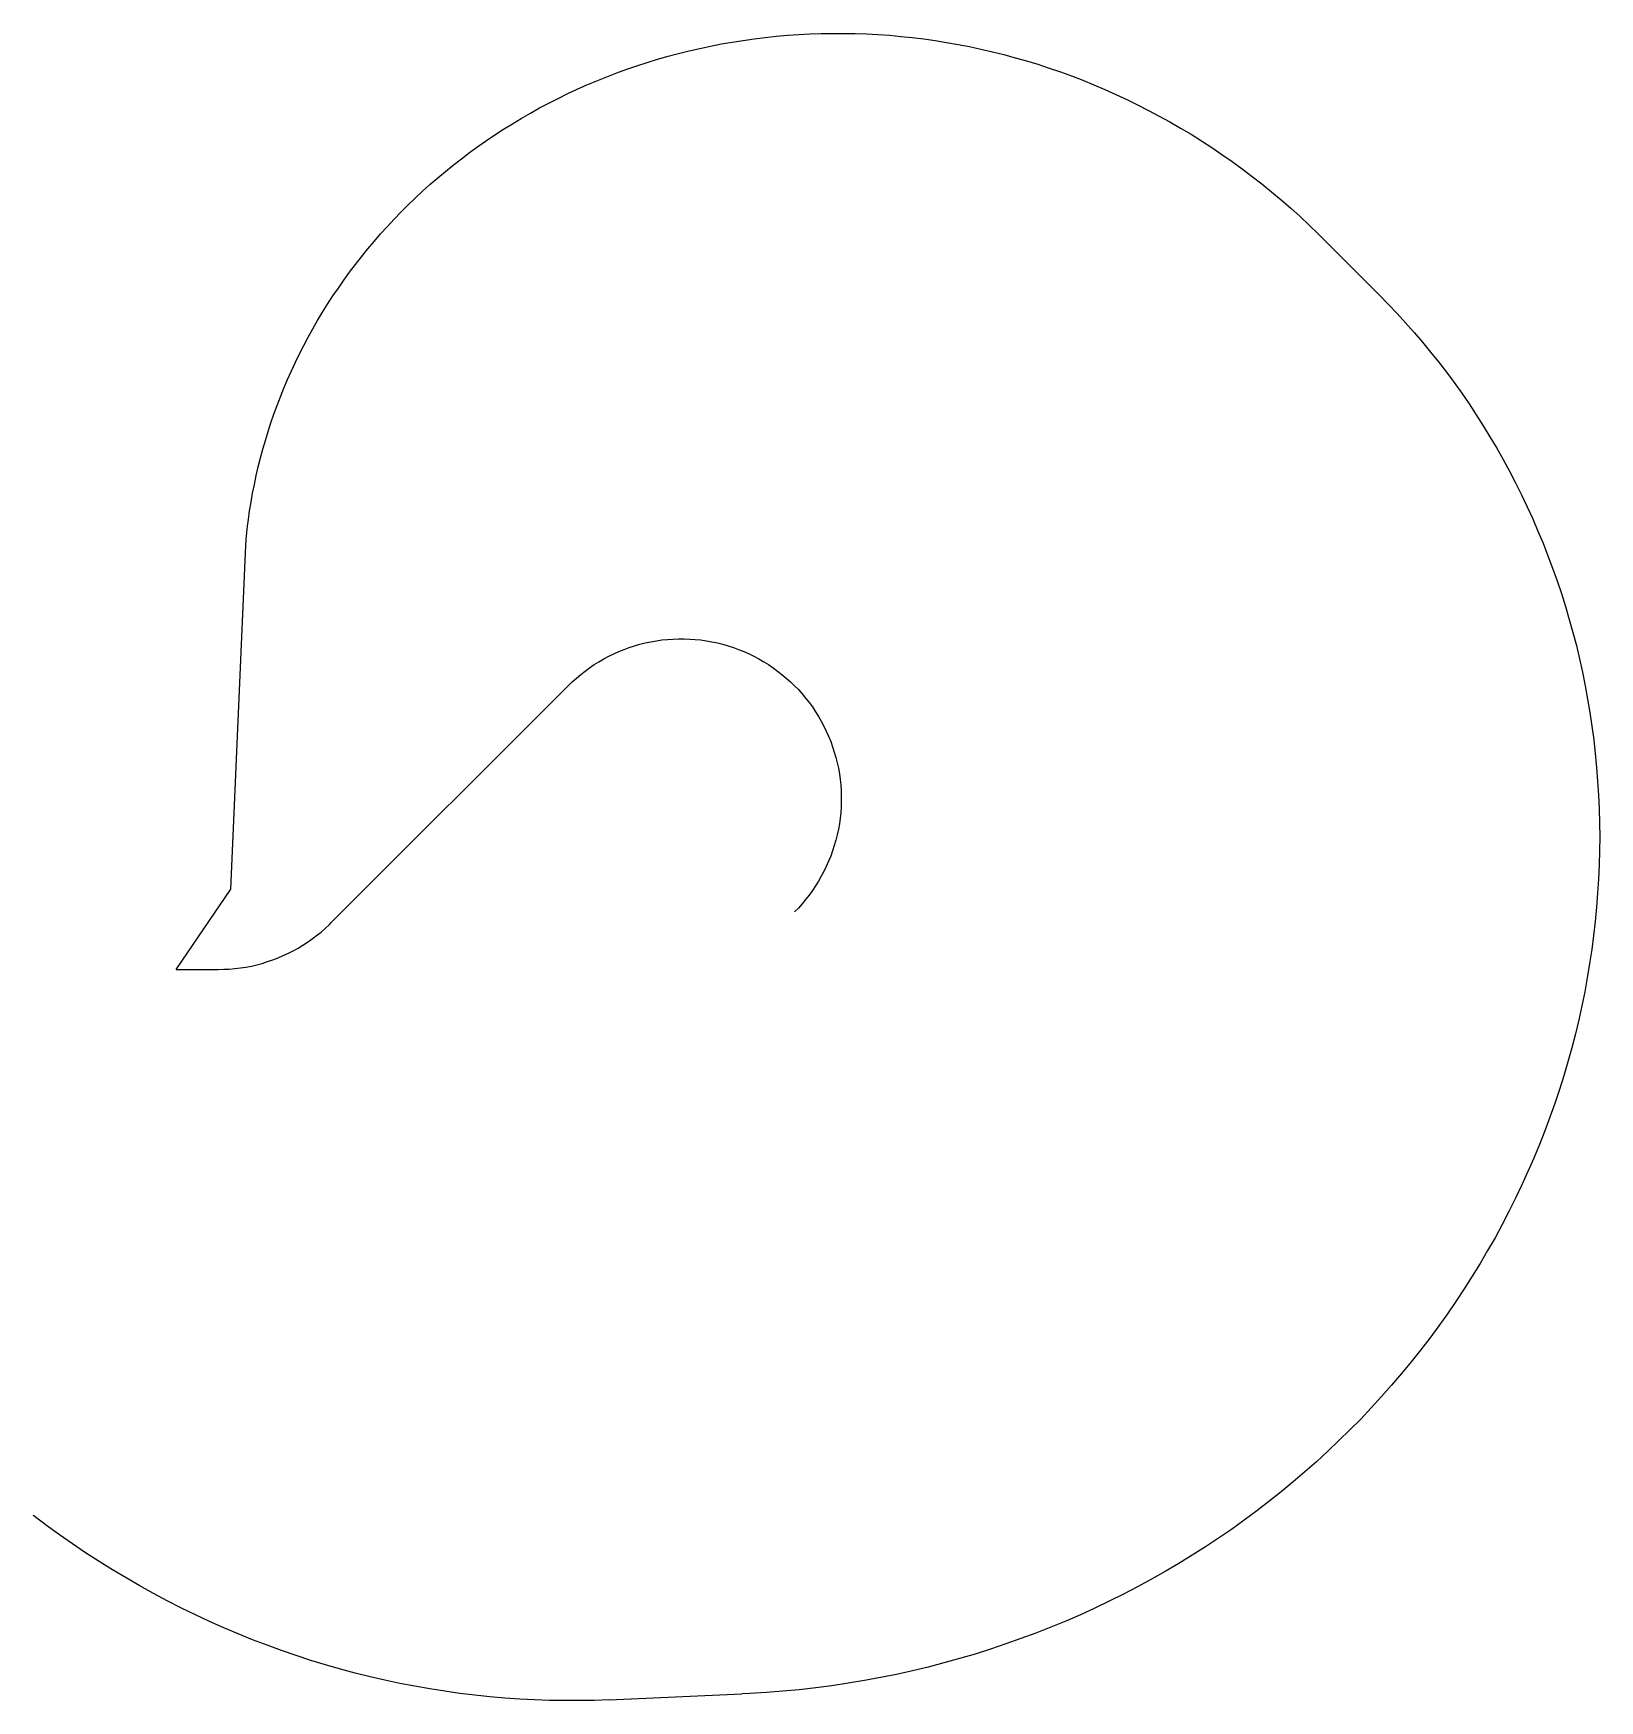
# Model space of a CAD drawing. Header units: metres. Extents: x -907 to 9029, y -4637 to 5937.
import ezdxf

# ---------------------------------------------------------------- set-up
doc = ezdxf.new("R2010")
doc.units = ezdxf.units.M

msp = doc.modelspace()

# ---------------------------------------------------------------- linework, layer by layer
at = {"layer": 'NorminalTrack', "color": 1}
msp.add_lwpolyline([(0, 0), (266, 0), (266, 0), (301, 1), (336, 2), (372, 6), (407, 10), (442, 15), (477, 22), (511, 30), (545, 39), (579, 50), (613, 61), (646, 74), (678, 88), (711, 103), (742, 119), (773, 136), (803, 154), (833, 173), (862, 194), (890, 215), (918, 237), (945, 261), (971, 285), (983, 297), (983, 297), (2486, 1800), (2486, 1800), (2512, 1825), (2538, 1848), (2565, 1871), (2593, 1893), (2622, 1914), (2651, 1934), (2681, 1952), (2712, 1970), (2743, 1987), (2775, 2002), (2807, 2017), (2840, 2030), (2873, 2042), (2907, 2053), (2941, 2063), (2975, 2071), (3010, 2079), (3045, 2085), (3080, 2090), (3115, 2093), (3151, 2096), (3186, 2097), (3221, 2097), (3257, 2096), (3292, 2093), (3327, 2090), (3362, 2085), (3397, 2079), (3432, 2071), (3466, 2063), (3500, 2053), (3534, 2042), (3567, 2030), (3600, 2017), (3633, 2002), (3664, 1987), (3696, 1970), (3726, 1952), (3756, 1934), (3786, 1914), (3814, 1893), (3842, 1871), (3869, 1848), (3896, 1825), (3921, 1800), (3946, 1775), (3970, 1748), (3992, 1721), (4014, 1693), (4035, 1665), (4055, 1635), (4073, 1605), (4091, 1574), (4108, 1543), (4123, 1511), (4138, 1479), (4151, 1446), (4163, 1413), (4174, 1379), (4184, 1345), (4192, 1311), (4200, 1276), (4206, 1241), (4211, 1206), (4215, 1171), (4217, 1136), (4218, 1100), (4218, 1065), (4217, 1029), (4215, 994), (4211, 959), (4206, 924), (4200, 889), (4192, 854), (4184, 820), (4174, 786), (4163, 752), (4151, 719), (4138, 686), (4123, 654), (4108, 622), (4091, 591), (4073, 560), (4055, 530), (4035, 500), (4014, 472), (3992, 444), (3970, 417), (3946, 390), (3921, 365)], dxfattribs=at)
at = {"layer": 'SubLines', "color": 5}
for p, q in [((7272, 4637), (7632, 4277)), ((2745, -4632), (3587, -4595))]:
    msp.add_line(p, q, dxfattribs=at)
msp.add_lwpolyline([(0, 0), (345, 509), (439, 2642), (441, 2685), (444, 2727), (448, 2769), (452, 2811), (458, 2853)], dxfattribs=at)
at = {"layer": 'WindSpiral', "color": 3}
for points in [[(458, 2853), (465, 2909), (474, 2965), (484, 3021), (495, 3077), (507, 3133), (520, 3189), (534, 3245), (549, 3301), (565, 3356), (582, 3412), (600, 3467), (619, 3523), (639, 3578), (660, 3633), (682, 3688), (706, 3742), (730, 3797), (755, 3851), (781, 3905), (809, 3958), (837, 4011), (866, 4064), (896, 4116), (928, 4169), (960, 4220), (993, 4272), (1028, 4322), (1063, 4373), (1099, 4423), (1137, 4472), (1175, 4521), (1214, 4570), (1254, 4617), (1295, 4665), (1338, 4711), (1381, 4758), (1425, 4803), (1469, 4848), (1515, 4892), (1562, 4936), (1609, 4978), (1658, 5020), (1707, 5062), (1757, 5102), (1808, 5142), (1860, 5181), (1913, 5220), (1967, 5257), (2021, 5294), (2076, 5329), (2132, 5364), (2188, 5398), (2246, 5431), (2304, 5464), (2363, 5495), (2422, 5525), (2483, 5555), (2543, 5583), (2605, 5610), (2667, 5637), (2730, 5662), (2794, 5686), (2858, 5710), (2922, 5732), (2987, 5753), (3053, 5773), (3119, 5792), (3186, 5810), (3253, 5827), (3321, 5842), (3389, 5857), (3458, 5870), (3526, 5882), (3596, 5893), (3666, 5903), (3736, 5912), (3806, 5919), (3877, 5925), (3948, 5930), (4019, 5934), (4090, 5936), (4162, 5937), (4234, 5937), (4306, 5936), (4378, 5934), (4451, 5930), (4523, 5925), (4596, 5918), (4668, 5911), (4741, 5902), (4814, 5891), (4886, 5880), (4959, 5867), (5032, 5853), (5104, 5838), (5177, 5821), (5249, 5803), (5321, 5783), (5393, 5763), (5465, 5741), (5536, 5717), (5608, 5693), (5679, 5667), (5750, 5640), (5820, 5611), (5890, 5581), (5960, 5550), (6029, 5518), (6098, 5484), (6167, 5449), (6235, 5413), (6303, 5376), (6370, 5337), (6437, 5297), (6503, 5255), (6568, 5213), (6633, 5169), (6697, 5124), (6761, 5078), (6824, 5030), (6886, 4982), (6948, 4932), (7009, 4881), (7069, 4828), (7128, 4775), (7186, 4720), (7244, 4665), (7272, 4637)], [(7632, 4277), (7688, 4220), (7744, 4161), (7798, 4102), (7852, 4041), (7905, 3979), (7956, 3916), (8007, 3853), (8057, 3788), (8106, 3722), (8154, 3655), (8200, 3587), (8246, 3518), (8290, 3449), (8333, 3378), (8376, 3306), (8417, 3234), (8456, 3160), (8495, 3086), (8532, 3011), (8569, 2935), (8604, 2859), (8637, 2781), (8670, 2703), (8701, 2624), (8730, 2545), (8759, 2464), (8786, 2384), (8812, 2302), (8836, 2220), (8859, 2137), (8881, 2054), (8901, 1970), (8919, 1885), (8937, 1800), (8952, 1715), (8967, 1629), (8980, 1543), (8991, 1456), (9001, 1369), (9009, 1282), (9016, 1194), (9022, 1106), (9026, 1018), (9028, 929), (9029, 841), (9028, 752), (9026, 663), (9022, 573), (9016, 484), (9009, 395), (9001, 305), (8990, 216), (8979, 126), (8965, 37), (8950, -52), (8934, -142), (8916, -231), (8896, -320), (8875, -409), (8852, -497), (8827, -586), (8801, -674), (8773, -762), (8744, -849), (8713, -937), (8681, -1023), (8647, -1110), (8611, -1196), (8574, -1281), (8535, -1366), (8495, -1451), (8453, -1535), (8410, -1618), (8365, -1701), (8318, -1783), (8270, -1864), (8221, -1945), (8170, -2025), (8117, -2105), (8063, -2183), (8008, -2261), (7951, -2338), (7892, -2414), (7833, -2489), (7771, -2563), (7709, -2637), (7645, -2709), (7579, -2780), (7513, -2851), (7444, -2920), (7375, -2988), (7304, -3056), (7232, -3122), (7159, -3186), (7084, -3250), (7008, -3313), (6931, -3374), (6853, -3434), (6773, -3493), (6693, -3551), (6611, -3607), (6528, -3662), (6444, -3715), (6359, -3767), (6273, -3818), (6185, -3867), (6097, -3915), (6008, -3962), (5918, -4007), (5827, -4050), (5735, -4092), (5642, -4133), (5548, -4171), (5453, -4209), (5358, -4244), (5262, -4278), (5165, -4311), (5067, -4342), (4968, -4371), (4869, -4398), (4770, -4424), (4669, -4448), (4568, -4471), (4467, -4491), (4365, -4510), (4262, -4527), (4159, -4543), (4056, -4556), (3952, -4568), (3848, -4578), (3743, -4586), (3638, -4593), (3587, -4595)], [(2745, -4632), (2651, -4636), (2557, -4637), (2462, -4637), (2368, -4636), (2273, -4632), (2178, -4627), (2083, -4621), (1988, -4613), (1893, -4603), (1798, -4591), (1703, -4578), (1608, -4563), (1513, -4546), (1418, -4528), (1323, -4507), (1229, -4486), (1135, -4462), (1041, -4437), (947, -4410), (854, -4382), (761, -4352), (668, -4320), (576, -4286), (484, -4251), (392, -4214), (301, -4175), (211, -4135), (121, -4093), (32, -4050), (-57, -4005), (-145, -3958), (-232, -3909), (-319, -3859), (-405, -3808), (-490, -3754), (-575, -3700), (-658, -3643), (-741, -3585), (-823, -3526), (-904, -3465), (-907, -3463)]]:
    msp.add_lwpolyline(points, dxfattribs=at)

doc.saveas('drawing.dxf')
